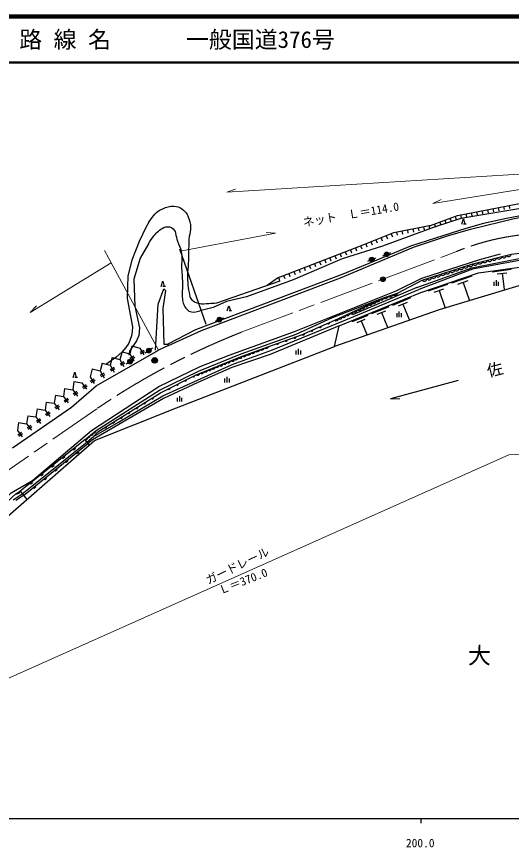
# Model space of a CAD drawing. Units: millimetres, scale not verified. Extents: x 40000 to 680000, y 20000 to 380000.
# Drawn here: x 179800 to 287722, y 198715 to 380000 of the extents above; entities that cross this region are included whole.
import ezdxf
from ezdxf.enums import TextEntityAlignment as Align

# ---------------------------------------------------------------- set-up
doc = ezdxf.new("R2010")
doc.units = ezdxf.units.MM
doc.header["$LTSCALE"] = 1000
doc.header["$PDMODE"] = 32
doc.header["$PDSIZE"] = 500
doc.linetypes.add('CHAIN', pattern=[18.5, 12, -1.5, 3.5, -1.5])
for name, color, linetype, lineweight in [('M-BGD', 7, 'Continuous', 25), ('M-BMK', 2, 'CHAIN', 13), ('M-BMK-SRVR', 3, 'Continuous', 25), ('M-STR-HTXT', 7, 'Continuous', 13), ('M-STR-STRC', 7, 'Continuous', 25), ('M-TTL', 2, 'Continuous', 140), ('M-TTL-BAND', 7, 'Continuous', 25), ('M-TTL-LINE', 7, 'Continuous', 50)]:
    doc.layers.add(name, color=color, linetype=linetype, lineweight=lineweight)
doc.layers.add('M-BMK-HTXT', color=7, linetype='Continuous')
doc.layers.add('M-TTL-TXT', color=7, linetype='Continuous')
doc.styles.add('ＭＳ ゴシック', font='')
doc.styles.get('ＭＳ ゴシック').set_extended_font_data('MS Gothic')

msp = doc.modelspace()

# ---------------------------------------------------------------- linework, layer by layer
at = {"layer": 'M-BGD'}
for p, q in [((299368, 339761), (276698, 335970)), ((280141, 337411), (280276, 336724)), ((281319, 337642), (281453, 336955)), ((282496, 337873), (282631, 337186)), ((283674, 338104), (283808, 337417)), ((284851, 338335), (284986, 337649)), ((286029, 338567), (286164, 337880)), ((287206, 338798), (287341, 338111)), ((276698, 335970), (271089, 334113)), ((273205, 335567), (273449, 334911)), ((274330, 335986), (274574, 335330)), ((275454, 336404), (275698, 335748)), ((276608, 336718), (276743, 336031)), ((276912, 334734), (277248, 335854)), ((277248, 335854), (277584, 334734)), ((277786, 336949), (277921, 336262)), ((278964, 337180), (279098, 336493)), ((207968, 333982), (206528, 330934)), ((208645, 335167), (207968, 333982)), ((271089, 334113), (259623, 329874)), ((266203, 333681), (266341, 332995)), ((267380, 333916), (267517, 333230)), ((268557, 334152), (268694, 333465)), ((269734, 334387), (269871, 333701)), ((269815, 334403), (269815, 333703)), ((270956, 334730), (271200, 334074)), ((272080, 335148), (272325, 334492)), ((277864, 334734), (277304, 334734)), ((260413, 332190), (260670, 331539)), ((261529, 332632), (261786, 331981)), ((262673, 332975), (262811, 332288)), ((263850, 333210), (263987, 332524)), ((265027, 333446), (265164, 332759)), ((206528, 330934), (204920, 326870)), ((208560, 330426), (206782, 327293)), ((254833, 329983), (255091, 329333)), ((255949, 330425), (256207, 329774)), ((257065, 330866), (257322, 330215)), ((258181, 331308), (258438, 330657)), ((259297, 331749), (259554, 331098)), ((287689, 328185), (304408, 330186)), ((215300, 329316), (221048, 312857)), ((250356, 328252), (250608, 327599)), ((259623, 329874), (250776, 327136)), ((251476, 328684), (251728, 328031)), ((252595, 329116), (252847, 328463)), ((253715, 329548), (253967, 328895)), ((260533, 328124), (261452, 328520)), ((204920, 326870), (204073, 323399)), ((206782, 327293), (205343, 322721)), ((250776, 327136), (240092, 322574)), ((245878, 326524), (246130, 325871)), ((246998, 326956), (247250, 326303)), ((248117, 327388), (248369, 326735)), ((249237, 327820), (249489, 327167)), ((257259, 326989), (256340, 326594)), ((257244, 327463), (257244, 327209)), ((257259, 326989), (258177, 327384)), ((260533, 328124), (259614, 327729)), ((279101, 325153), (290890, 327497)), ((291011, 327073), (279232, 324864)), ((241400, 324796), (241652, 324143)), ((242520, 325228), (242772, 324575)), ((243639, 325660), (243891, 325007)), ((244759, 326092), (245011, 325439)), ((267123, 320923), (279101, 325153)), ((279232, 324864), (267510, 320467)), ((283548, 324317), (287643, 324871)), ((204073, 323399), (203904, 318488)), ((205343, 322721), (205597, 316795)), ((236922, 323068), (234460, 321362)), ((236922, 323068), (237174, 322415)), ((238041, 323500), (238293, 322847)), ((239161, 323932), (239413, 323279)), ((240280, 324364), (240533, 323711)), ((274714, 321896), (279200, 323441)), ((284655, 323841), (286702, 324118)), ((285679, 323980), (286150, 320498)), ((211333, 321141), (211669, 322261)), ((211669, 322261), (212005, 321141)), ((212285, 321141), (211725, 321141)), ((223493, 317561), (237280, 322340)), ((240092, 322574), (229962, 318842)), ((267123, 320923), (253040, 314946)), ((262908, 319680), (268284, 322484)), ((269574, 320126), (273866, 321604)), ((276067, 321609), (278310, 322381)), ((277189, 321995), (278502, 318181)), ((283963, 321277), (283963, 322134)), ((284453, 321277), (284453, 322502)), ((284943, 321277), (284943, 322134)), ((251633, 313840), (267510, 320467)), ((270868, 319851), (273014, 320590)), ((271941, 320221), (273197, 316573)), ((203904, 318488), (205089, 312307)), ((225545, 317802), (222649, 316538)), ((229962, 318842), (225545, 317802)), ((261847, 317068), (265811, 318687)), ((263080, 316878), (265062, 317688)), ((264071, 317283), (265447, 313914)), ((205597, 316795), (206613, 312053)), ((222649, 316538), (219788, 315819)), ((225747, 315772), (226083, 316892)), ((226083, 316892), (226419, 315772)), ((226699, 315772), (226139, 315772)), ((257309, 315215), (261038, 316738)), ((258469, 315037), (260334, 315798)), ((263270, 314408), (263270, 315633)), ((224058, 313887), (223139, 313491)), ((224058, 313887), (224976, 314282)), ((235642, 307258), (251633, 313840)), ((252988, 313451), (256494, 314883)), ((254079, 313283), (255832, 313999)), ((254956, 313641), (256173, 310661)), ((259402, 315417), (260696, 312247)), ((262780, 314408), (262780, 315266)), ((263760, 314408), (263760, 315266)), ((205089, 312307), (205004, 311291)), ((206613, 312053), (206444, 310445)), ((250164, 312514), (235127, 306273)), ((249166, 307991), (250164, 312514)), ((204835, 310360), (204242, 308751)), ((205004, 311291), (204835, 310360)), ((206444, 310445), (205936, 309259)), ((218846, 311644), (212820, 308490)), ((204242, 308751), (203650, 307820)), ((205936, 309259), (204412, 306973)), ((202718, 306804), (201533, 305703)), ((202802, 306883), (202346, 305175)), ((203650, 307820), (202718, 306804)), ((202802, 306883), (204510, 306427)), ((204412, 306973), (204242, 306127)), ((204967, 308135), (204510, 306427)), ((204510, 306427), (205387, 304912)), ((204967, 308135), (206674, 307678)), ((206674, 307678), (207551, 306164)), ((207545, 307171), (206680, 306671)), ((207721, 306868), (206855, 306368)), ((208638, 307124), (207836, 306527)), ((208638, 307124), (209441, 307720)), ((214648, 294602), (249166, 307991)), ((226828, 304054), (235642, 307258)), ((240803, 306266), (240803, 307123)), ((241293, 306266), (241293, 307491)), ((241783, 306266), (241783, 307123)), ((201533, 305703), (199247, 304095)), ((200638, 305631), (200182, 303923)), ((200638, 305631), (202346, 305175)), ((202346, 305175), (203222, 303660)), ((203217, 304668), (202352, 304167)), ((204551, 304717), (203709, 304177)), ((205381, 305920), (204516, 305419)), ((204551, 304717), (205393, 305257)), ((205557, 305617), (204691, 305116)), ((235127, 306273), (226771, 303430)), ((196310, 303128), (195854, 301420)), ((196310, 303128), (198018, 302672)), ((198474, 304379), (198018, 302672)), ((198474, 304379), (200182, 303923)), ((200182, 303923), (201058, 302408)), ((201053, 303416), (200188, 302916)), ((201228, 303113), (200363, 302613)), ((203392, 304365), (202527, 303864)), ((211689, 297239), (226828, 304054)), ((226771, 303430), (219359, 300171)), ((192141, 301273), (192477, 302393)), ((192477, 302393), (192813, 301273)), ((193093, 301273), (192533, 301273)), ((195854, 301420), (196730, 299905)), ((198018, 302672), (198894, 301157)), ((198889, 302164), (198023, 301664)), ((199064, 301862), (198199, 301361)), ((225228, 300171), (225228, 301029)), ((225718, 300171), (225718, 301396)), ((226208, 300171), (226208, 301029)), ((192290, 300342), (192028, 298594)), ((192290, 300342), (194038, 300080)), ((194038, 300080), (195078, 298672)), ((194960, 299673), (194156, 299079)), ((195168, 299391), (194364, 298797)), ((196725, 300913), (195859, 300412)), ((196900, 300610), (196035, 300109)), ((219359, 300171), (211855, 296643)), ((276124, 300623), (261372, 296627)), ((188269, 297371), (188006, 295623)), ((188269, 297371), (190017, 297108)), ((190279, 298857), (190017, 297108)), ((190279, 298857), (192028, 298594)), ((192028, 298594), (193067, 297186)), ((192950, 298187), (192145, 297593)), ((193158, 297906), (192353, 297312)), ((186258, 295885), (185995, 294137)), ((186258, 295885), (188006, 295623)), ((188006, 295623), (189046, 294215)), ((190017, 297108), (191057, 295701)), ((190939, 296702), (190135, 296108)), ((191147, 296420), (190343, 295826)), ((211855, 296643), (196338, 287673)), ((202052, 291497), (211689, 297239)), ((261372, 296627), (263372, 296633)), ((184247, 294400), (183985, 292652)), ((184247, 294400), (185995, 294137)), ((185995, 294137), (187035, 292730)), ((186917, 293731), (186113, 293136)), ((188928, 295216), (188124, 294622)), ((189136, 294935), (188332, 294341)), ((196796, 287493), (214648, 294602)), ((182236, 292914), (181974, 291166)), ((182236, 292914), (183985, 292652)), ((183985, 292652), (185024, 291244)), ((184907, 292245), (184102, 291651)), ((185115, 291964), (184310, 291369)), ((187125, 293449), (186321, 292855)), ((180226, 291429), (179963, 289681)), ((180226, 291429), (181974, 291166)), ((181974, 291166), (183014, 289759)), ((182896, 290760), (182092, 290165)), ((183104, 290478), (182300, 289884)), ((196569, 288349), (202052, 291497)), ((179963, 289681), (181003, 288273)), ((180885, 289274), (180081, 288680)), ((181093, 288993), (180289, 288398)), ((194672, 287627), (197127, 289704)), ((195102, 287130), (196569, 288349)), ((197527, 289396), (196569, 288349)), ((174877, 268437), (196796, 287493)), ((194672, 287627), (180565, 276448)), ((181022, 275878), (195102, 287130)), ((181314, 275514), (195350, 286844)), ((194672, 287627), (195650, 286497)), ((196338, 287673), (195350, 286844)), ((179057, 274543), (181022, 275878)), ((180565, 276448), (182013, 274641)), ((181314, 275514), (179636, 274385))]:
    msp.add_line(p, q, dxfattribs=at)
at = {"layer": 'M-BGD', "lineweight": 13}
for p, q in [((192126, 285608), (192281, 285412)), ((192281, 285412), (192673, 285722)), ((192673, 285722), (192517, 285918)), ((192791, 284778), (192948, 284584)), ((192948, 284584), (193337, 284898)), ((193337, 284898), (193180, 285093)), ((189775, 283744), (189930, 283548)), ((189930, 283548), (190322, 283859)), ((190322, 283859), (190167, 284055)), ((190456, 282894), (190613, 282700)), ((190613, 282700), (191003, 283014)), ((191003, 283014), (190846, 283208)), ((187424, 281880), (187579, 281684)), ((187579, 281684), (187971, 281995)), ((187971, 281995), (187816, 282191)), ((188122, 281010), (188279, 280815)), ((188279, 280815), (188668, 281129)), ((188668, 281129), (188511, 281324)), ((185073, 280017), (185228, 279821)), ((185228, 279821), (185620, 280131)), ((185620, 280131), (185465, 280327)), ((185945, 278931), (186334, 279245)), ((186334, 279245), (186177, 279439)), ((182722, 278153), (182878, 277957)), ((182878, 277957), (183269, 278268)), ((183269, 278268), (183114, 278463)), ((183999, 277361), (183842, 277555)), ((185788, 279125), (185945, 278931)), ((183453, 277241), (183610, 277047)), ((183610, 277047), (183999, 277361))]:
    msp.add_line(p, q, dxfattribs=at)
at = {"layer": 'M-BGD'}
for points in [[(269815, 334403), (270078, 334403), (275949, 336589), (291379, 339616), (311791, 342934), (327076, 342164), (330393, 340446)], [(212952, 308248), (220136, 311539), (250416, 323015), (266387, 329689), (273786, 332138), (278841, 333612), (288294, 335929), (297878, 337588), (307655, 338273), (313061, 338466), (318082, 338729), (318071, 339113), (307040, 338635), (297055, 337902), (286644, 335951), (281658, 334829), (277796, 333740), (271179, 331678), (265690, 329888), (256601, 326131), (250600, 323671), (218846, 311644)], [(236922, 323068), (254458, 329835), (262113, 332863), (269815, 334403)], [(262579, 320185), (268178, 322941), (280870, 326973), (285346, 328211)], [(268284, 322484), (279316, 326026), (287689, 328185)], [(250164, 312514), (267974, 319786), (280533, 324111), (290604, 325474), (311496, 327676)], [(310556, 323918), (291725, 321983), (271997, 316000), (249166, 307991)], [(140788, 251462), (146963, 254420), (175057, 272404), (178585, 276116), (183254, 278767), (196165, 289685), (210822, 299295), (219827, 303640), (226185, 306128), (240403, 311302), (262579, 320185)], [(210089, 307241), (210658, 317279), (211891, 320571)], [(211891, 320571), (212277, 320255), (211676, 316313), (211891, 308519), (212820, 308490), (212952, 308248), (210762, 307227)], [(249192, 313742), (259863, 318645), (262908, 319680)], [(197127, 289704), (210942, 298464), (219473, 302650), (228767, 306415), (240774, 310694), (248725, 314327), (259863, 318645)], [(234814, 308049), (241948, 310536), (249192, 313742)], [(178914, 285891), (191734, 294807), (197123, 299459), (210762, 307227)], [(218953, 301855), (229004, 305890), (234814, 308049)], [(197527, 289396), (211201, 297910), (218953, 301855)], [(140114, 250559), (147270, 253777), (159695, 262216), (175177, 271888), (179600, 275872), (180570, 276452)]]:
    msp.add_lwpolyline(points, dxfattribs=at)
for centre, radius in [((260533, 328124), 500), ((260533, 328124), 400), ((260533, 328124), 300), ((260533, 328124), 200), ((260533, 328124), 100), ((260533, 328124), 20), ((257259, 326989), 500), ((257259, 326989), 400), ((257259, 326989), 300), ((257259, 326989), 200), ((257259, 326989), 100), ((257259, 326989), 20), ((224058, 313887), 500), ((224058, 313887), 400), ((224058, 313887), 300), ((224058, 313887), 200), ((224058, 313887), 100), ((224058, 313887), 20), ((208638, 307124), 500), ((208638, 307124), 400), ((208638, 307124), 300), ((208638, 307124), 200), ((208638, 307124), 100), ((208638, 307124), 20), ((204551, 304717), 500), ((204551, 304717), 400), ((204551, 304717), 300), ((204551, 304717), 200), ((204551, 304717), 100), ((204551, 304717), 20), ((209923, 304981), 600), ((209923, 304981), 480), ((209923, 304981), 360), ((209923, 304981), 240), ((209923, 304981), 120), ((209923, 304981), 20)]:
    msp.add_circle(centre, radius, dxfattribs=at)
for centre, radius, start, end in [((287124, 328209), 565, 211.44483, 357.47396), ((280845, 326590), 565, 211.44483, 357.47396), ((281891, 326860), 565, 211.44483, 357.47396), ((282938, 327130), 565, 211.44483, 357.47396), ((283985, 327400), 565, 211.44483, 357.47396), ((285031, 327670), 565, 211.44483, 357.47396), ((286078, 327940), 565, 211.44483, 357.47396), ((274758, 324716), 547, 213.36404, 2.22947), ((275761, 325038), 547, 213.36404, 2.22947), ((276764, 325360), 547, 213.36404, 2.22947), ((277767, 325682), 547, 213.36404, 2.22947), ((278770, 326004), 547, 213.36404, 2.22947), ((279798, 326320), 565, 211.44483, 357.47396), ((268740, 322785), 547, 213.36404, 2.22947), ((269743, 323107), 547, 213.36404, 2.22947), ((270746, 323429), 547, 213.36404, 2.22947), ((271749, 323751), 547, 213.36404, 2.22947), ((272752, 324073), 547, 213.36404, 2.22947), ((273755, 324395), 547, 213.36404, 2.22947), ((261280, 319474), 629, 230.2962, 347.23294), ((262295, 319819), 629, 230.2962, 347.23294), ((256911, 317498), 490, 227.49398, 1.86306), ((257731, 317875), 490, 227.49398, 1.86306), ((258552, 318252), 490, 227.49398, 1.86306), ((259373, 318629), 490, 227.49398, 1.86306), ((260265, 319129), 629, 230.2962, 347.23294), ((252806, 315612), 490, 227.49398, 1.86306), ((253627, 315989), 490, 227.49398, 1.86306), ((254448, 316366), 490, 227.49398, 1.86306), ((255269, 316744), 490, 227.49398, 1.86306), ((256090, 317121), 490, 227.49398, 1.86306), ((249523, 314103), 490, 227.49398, 1.86306), ((250344, 314481), 490, 227.49398, 1.86306), ((251165, 314858), 490, 227.49398, 1.86306), ((251986, 315235), 490, 227.49398, 1.86306), ((245990, 312387), 256, 216.55693, 11.19617), ((247819, 313196), 256, 216.55693, 11.19617), ((240462, 310077), 256, 211.89766, 6.53689), ((242333, 310767), 256, 216.55693, 11.19617), ((244161, 311577), 256, 216.55693, 11.19617), ((236684, 308761), 256, 211.89766, 6.53689), ((238573, 309419), 256, 211.89766, 6.53689), ((230315, 306813), 659, 238.73099, 342.03927), ((231283, 307173), 659, 238.73099, 342.03927), ((232251, 307533), 659, 238.73099, 342.03927), ((233220, 307892), 659, 238.73099, 342.03927), ((234188, 308252), 659, 238.73099, 342.03927), ((225967, 304975), 532, 233.90324, 349.84184), ((226805, 305311), 532, 233.90324, 349.84184), ((227643, 305648), 532, 233.90324, 349.84184), ((228480, 305984), 532, 233.90324, 349.84184), ((229346, 306453), 659, 238.73099, 342.03927), ((220942, 302958), 532, 233.90324, 349.84184), ((221779, 303294), 532, 233.90324, 349.84184), ((222617, 303630), 532, 233.90324, 349.84184), ((223455, 303966), 532, 233.90324, 349.84184), ((224292, 304303), 532, 233.90324, 349.84184), ((225130, 304639), 532, 233.90324, 349.84184), ((218401, 301637), 256, 219.65371, 14.29294), ((219266, 302285), 532, 233.90324, 349.84184), ((220104, 302621), 532, 233.90324, 349.84184), ((214836, 299823), 256, 219.65371, 14.29294), ((216618, 300730), 256, 219.65371, 14.29294), ((213053, 298916), 256, 219.65371, 14.29294), ((207684, 295786), 256, 224.58649, 19.22572), ((209382, 296843), 256, 224.58649, 19.22572), ((204288, 293672), 256, 224.58649, 19.22572), ((205986, 294729), 256, 224.58649, 19.22572), ((202590, 292615), 256, 224.58649, 19.22572), ((199195, 290501), 256, 224.58649, 19.22572), ((200892, 291558), 256, 224.58649, 19.22572), ((195397, 288638), 504, 257.34181, 3.13925), ((196010, 289157), 504, 257.34181, 3.13925), ((196624, 289677), 504, 257.34181, 3.13925), ((194783, 288119), 504, 257.34181, 3.13925), ((179739, 276741), 880, 260.9141, 340.81105)]:
    msp.add_arc(centre, radius, start, end, dxfattribs=at)
for points, knots in [([(208645, 335167), (209681, 336582), (210145, 337464), (211662, 338089), (212560, 338460), (213120, 338659), (214091, 338622), (214793, 338596), (215250, 338516), (215809, 338089), (216849, 337294), (217281, 336520), (217586, 335246), (217990, 333555), (217399, 332540), (217349, 330803), (217314, 329580), (217330, 328894), (217305, 327671), (217259, 325429), (216981, 324171), (217112, 321932), (217161, 321096), (217211, 320623), (217402, 319808), (217554, 319154), (217579, 318704), (218033, 318210), (218490, 317714), (218920, 317588), (219578, 317438), (220387, 317254), (220873, 317386), (221702, 317420), (222403, 317449), (222645, 317471), (223493, 317561)], [0, 0, 0, 0, 1, 1, 1, 2, 2, 2, 3, 3, 3, 4, 4, 4, 5, 5, 5, 6, 6, 6, 7, 7, 7, 8, 8, 8, 9, 9, 9, 10, 10, 10, 11, 11, 11, 12, 12, 12, 12]), ([(208560, 330426), (209021, 331254), (209213, 331547), (209752, 332174), (210466, 333005), (210927, 333494), (211924, 333951), (212513, 334221), (212996, 334227), (213583, 333951), (214714, 333419), (214408, 332183), (214886, 331029), (215236, 330181), (215486, 329715), (215672, 328817), (215973, 327366), (215729, 326506), (215794, 325025), (215857, 323621), (215966, 322837), (215992, 321431), (216013, 320259), (215749, 319584), (215952, 318430), (216120, 317476), (216262, 316867), (216900, 316139), (217504, 315449), (218296, 315424), (219191, 315625), (219430, 315679), (219554, 315698), (219788, 315819)], [0, 0, 0, 0, 1, 1, 1, 2, 2, 2, 3, 3, 3, 4, 4, 4, 5, 5, 5, 6, 6, 6, 7, 7, 7, 8, 8, 8, 9, 9, 9, 10, 10, 10, 11, 11, 11, 11])]:
    msp.add_open_spline(points, degree=3, knots=knots, dxfattribs=at)
for p in [(260533, 328124), (257259, 326989), (224058, 313887), (208638, 307124), (204551, 304717), (209923, 304981)]:
    msp.add_point(p, dxfattribs=at)
at = {"layer": 'M-BMK'}
for p, q in [((259705, 322695), (275701, 328733)), ((228800, 311116), (259705, 322695)), ((172525, 277255), (197300, 294443))]:
    msp.add_line(p, q, dxfattribs=at)
for centre, radius, start, end in [((296026, 279098), 53635, 95.80383, 112.26866), ((287942, 161289), 161078, 111.54074, 124.24449)]:
    msp.add_arc(centre, radius, start, end, dxfattribs=at)
at = {"layer": 'M-BMK-SRVR'}
msp.add_circle((259705, 322695), 500, dxfattribs=at)
msp.add_point((259705, 322695), dxfattribs=at)
at = {"layer": 'M-STR-HTXT'}
for p, q in [((270592, 339252), (329126, 348629)), ((317696, 347359), (225663, 341687)), ((225663, 341687), (227559, 342322)), ((270592, 339252), (272418, 340069)), ((215482, 328793), (236241, 332762)), ((236241, 332762), (234247, 332907)), ((198993, 328987), (210762, 307227)), ((200432, 326277), (182737, 315440)), ((182737, 315440), (184114, 316890)), ((340132, 286569), (287131, 284367)), ((287131, 284367), (175032, 234329))]:
    msp.add_line(p, q, dxfattribs=at)
at = {"layer": 'M-STR-STRC'}
for p, q in [((214876, 295987), (214876, 296844)), ((215366, 295987), (215366, 297212)), ((215856, 295987), (215856, 296844))]:
    msp.add_line(p, q, dxfattribs=at)
at = {"layer": 'M-TTL'}
msp.add_line((680000, 380000), (40000, 380000), dxfattribs=at)
at = {"layer": 'M-TTL-BAND'}
for p, q in [((40000, 205000), (579000, 205000)), ((268000, 205000), (268000, 204000))]:
    msp.add_line(p, q, dxfattribs=at)
at = {"layer": 'M-TTL-LINE'}
msp.add_line((40000, 370000), (680000, 370000), dxfattribs=at)

# ---------------------------------------------------------------- texts
at = {"layer": 'M-BGD', "style": 'ＭＳ ゴシック'}
msp.add_text('佐\u3000\u3000波\u3000\u3000川', height=2566, rotation=14.464, dxfattribs=at).set_placement((282949, 300580), align=Align.BOTTOM_LEFT)
at = {"layer": 'M-BMK-HTXT', "style": 'ＭＳ ゴシック'}
msp.add_text('大\u3000\u3000\u3000字\u3000\u3000\u3000堀', height=3666, dxfattribs=at).set_placement((278252, 237688), align=Align.BOTTOM_LEFT)
at = {"layer": 'M-STR-HTXT', "style": 'ＭＳ ゴシック'}
for s, rotation, p in [('ネット\u3000Ｌ＝114.0', 9.637, (242489, 333620)), ('ガードレール', 25.919, (221830, 255562)), ('Ｌ＝370.0', 21.408, (224477, 253368))]:
    msp.add_text(s, height=1833, rotation=rotation, dxfattribs=at).set_placement(p, align=Align.BOTTOM_LEFT)
at = {"layer": 'M-TTL-BAND', "style": 'ＭＳ ゴシック'}
msp.add_text('200.0', height=1833, dxfattribs=at).set_placement((267844, 198195), align=Align.BOTTOM_CENTER)
at = {"layer": 'M-TTL-TXT', "style": 'ＭＳ ゴシック'}
for s, p in [('路 線 名', (180380, 375000)), ('一般国道376号', (216734, 375000))]:
    msp.add_text(s, height=3666, dxfattribs=at).set_placement(p, align=Align.MIDDLE_LEFT)

doc.saveas('drawing.dxf')
